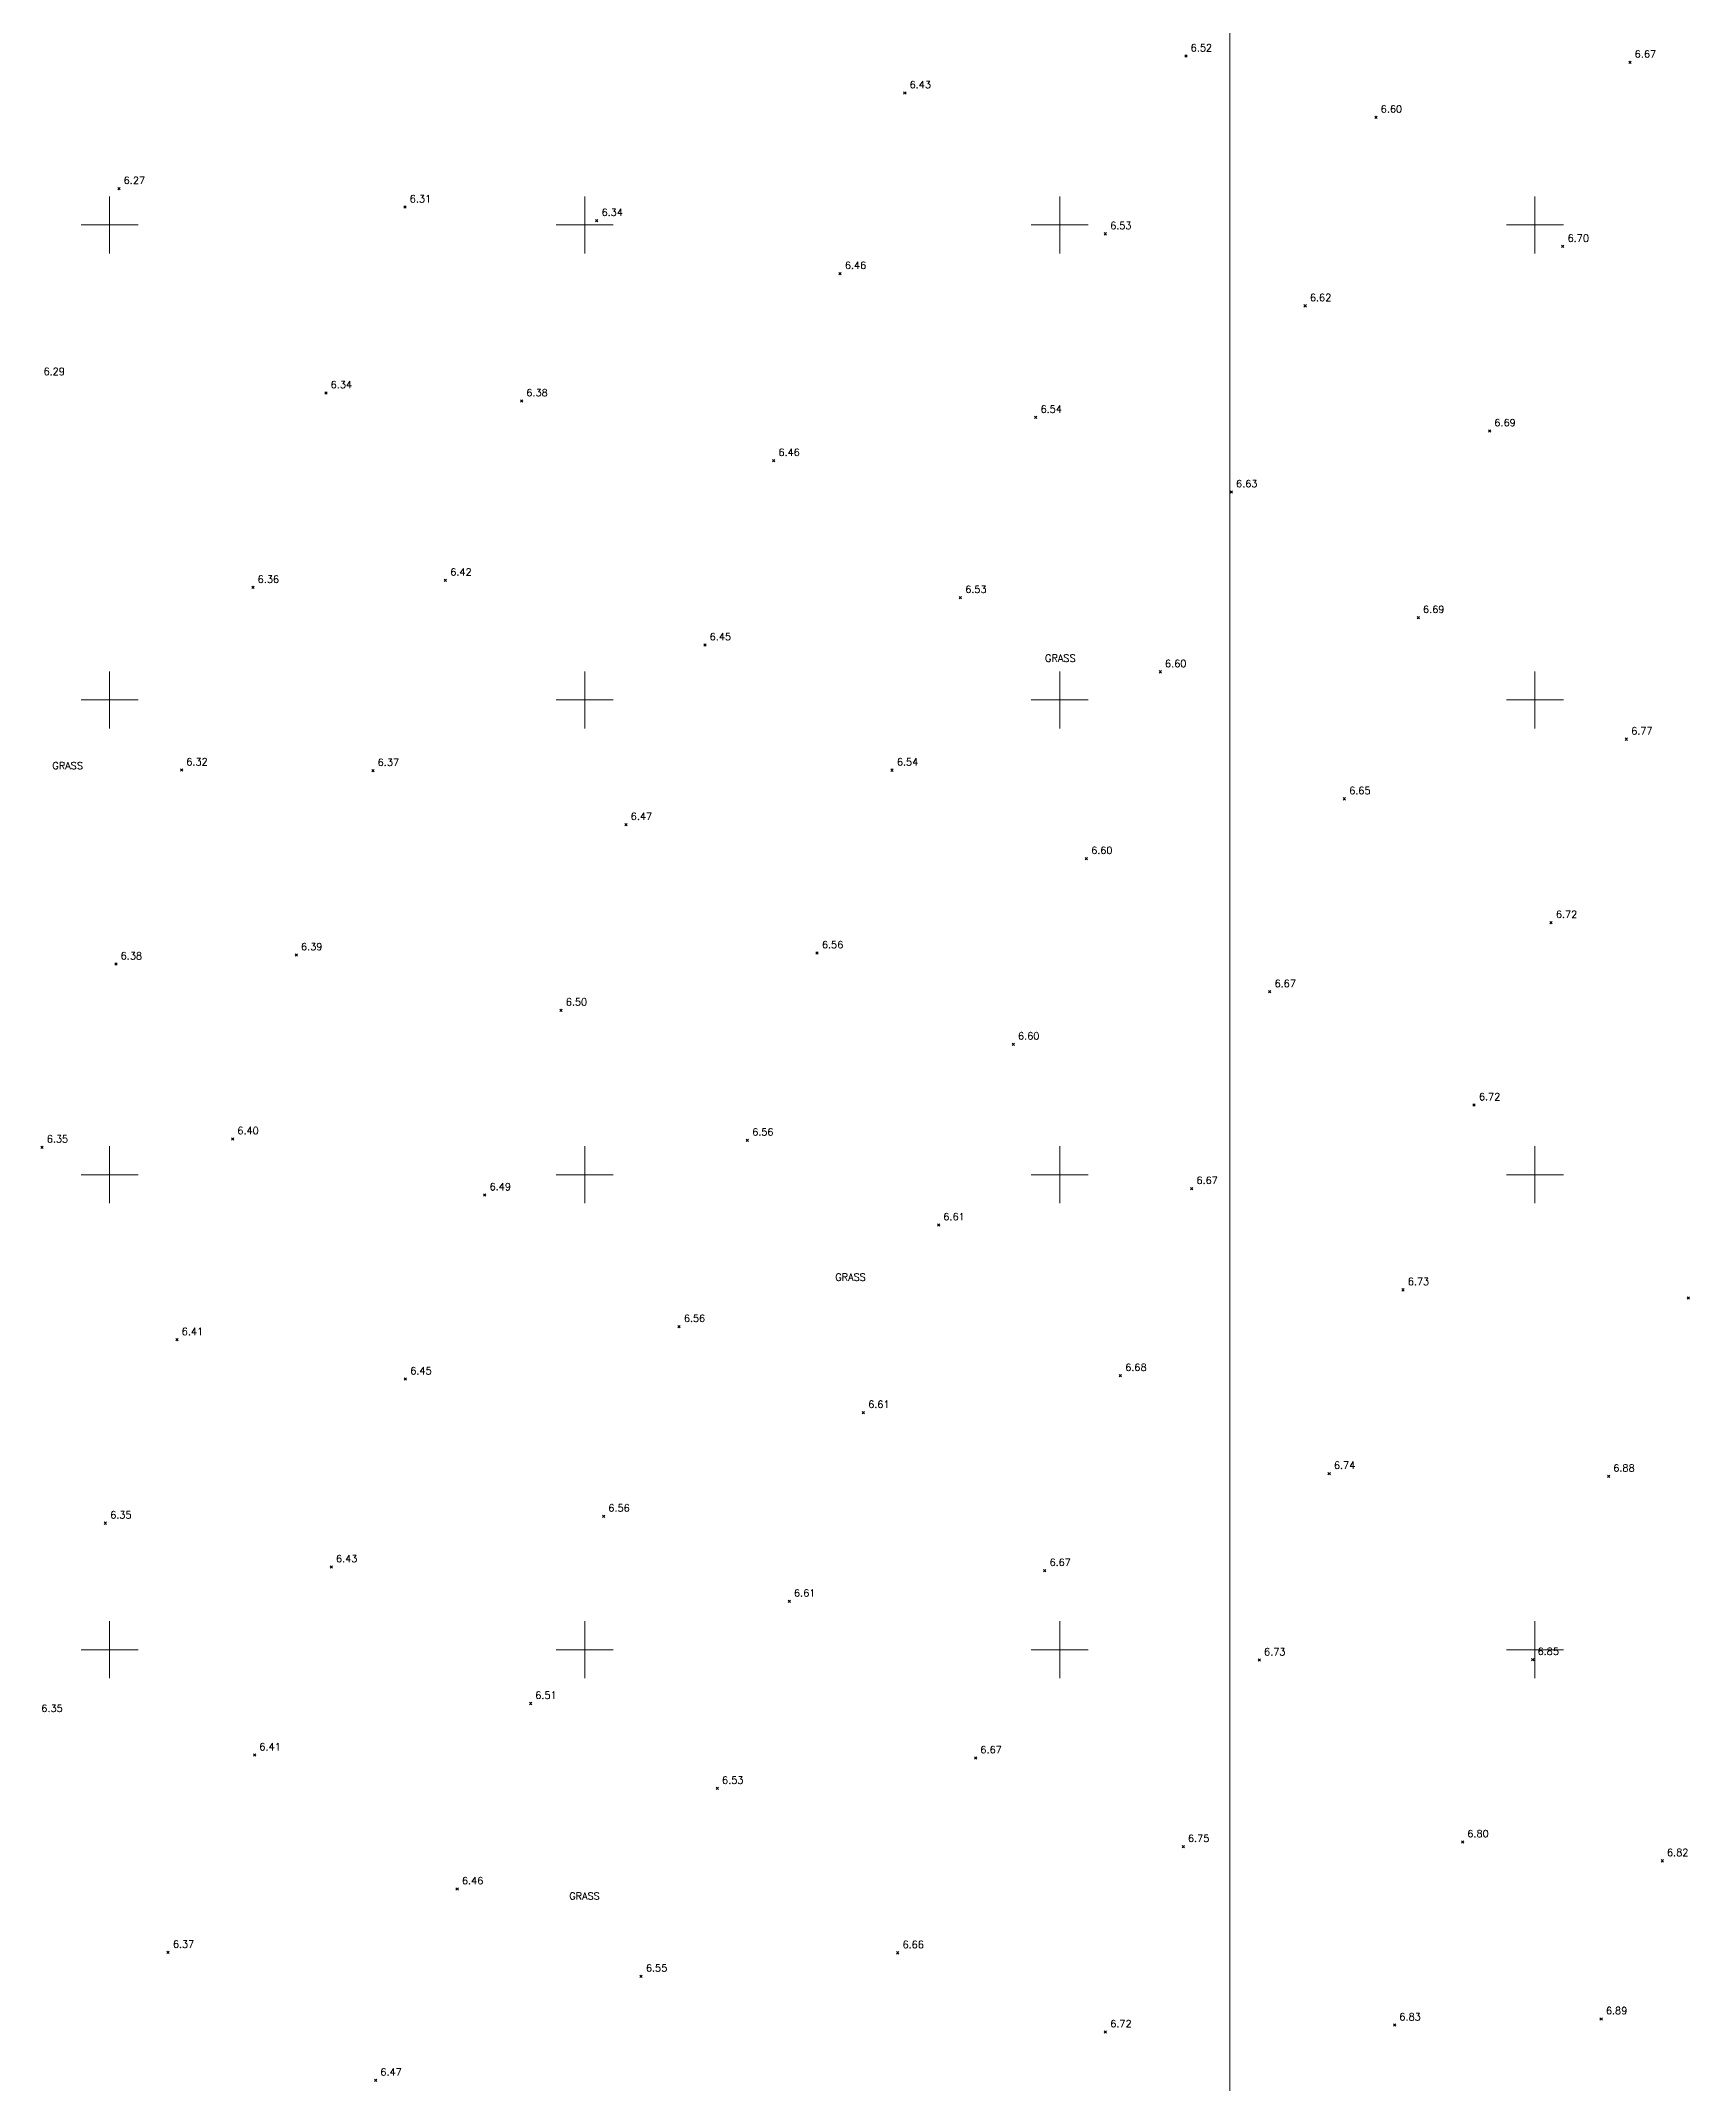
# Model space of a CAD drawing. Extents: x 521064 to 521635, y 174590 to 175241.
# Drawn here: x 521197.1 to 521266.7, y 174941.7 to 175027.8 of the extents above; entities that cross this region are included whole.
import ezdxf

# ---------------------------------------------------------------- set-up
doc = ezdxf.new("R2010")
doc.units = 0
doc.header["$PDMODE"] = 3
doc.header["$PDSIZE"] = 0.05
for name, color, linetype, lineweight in [('I031G_SURVEY-GRID', 7, 'CONTINUOUS', 18), ('I901G_TITLE-SHEET', 7, 'CONTINUOUS', 18), ('I910T_TXT-GEN-S', 7, 'CONTINUOUS', 13), ('I923G_SURVEY-POINT', 7, 'CONTINUOUS', 18), ('I923T_SURVEY-LEVEL', 7, 'CONTINUOUS', 13)]:
    doc.layers.add(name, color=color, linetype=linetype, lineweight=lineweight)
doc.styles.add('MONOTXT', font='simplex.shx')

msp = doc.modelspace()

# ---------------------------------------------------------------- linework, layer by layer
at = {"layer": 'I031G_SURVEY-GRID'}
for p, q in [((521200, 175021.2), (521200, 175018.8)), ((521220, 175021.2), (521220, 175018.8)), ((521240, 175021.2), (521240, 175018.8)), ((521260, 175021.2), (521260, 175018.8)), ((521198.8, 175020), (521201.2, 175020)), ((521218.8, 175020), (521221.2, 175020)), ((521238.8, 175020), (521241.2, 175020)), ((521258.8, 175020), (521261.2, 175020)), ((521200, 175001.2), (521200, 174998.8)), ((521220, 175001.2), (521220, 174998.8)), ((521240, 175001.2), (521240, 174998.8)), ((521260, 175001.2), (521260, 174998.8)), ((521198.8, 175000), (521201.2, 175000)), ((521218.8, 175000), (521221.2, 175000)), ((521238.8, 175000), (521241.2, 175000)), ((521258.8, 175000), (521261.2, 175000)), ((521200, 174981.2), (521200, 174978.8)), ((521220, 174981.2), (521220, 174978.8)), ((521240, 174981.2), (521240, 174978.8)), ((521260, 174981.2), (521260, 174978.8)), ((521198.8, 174980), (521201.2, 174980)), ((521218.8, 174980), (521221.2, 174980)), ((521238.8, 174980), (521241.2, 174980)), ((521258.8, 174980), (521261.2, 174980)), ((521200, 174961.2), (521200, 174958.8)), ((521220, 174961.2), (521220, 174958.8)), ((521240, 174961.2), (521240, 174958.8)), ((521260, 174961.2), (521260, 174958.8)), ((521198.8, 174960), (521201.2, 174960)), ((521218.8, 174960), (521221.2, 174960)), ((521238.8, 174960), (521241.2, 174960)), ((521258.8, 174960), (521261.2, 174960))]:
    msp.add_line(p, q, dxfattribs=at)
at = {"layer": 'I901G_TITLE-SHEET'}
msp.add_lwpolyline([(521455.762, 174908.628), (521247.162, 174908.628), (521247.162, 175072.828), (521455.762, 175072.828)], close=True, dxfattribs=at)
at = {"layer": 'I923G_SURVEY-POINT'}
for p in [(521245.311, 175027.109, 6.517), (521264.002, 175026.85, 6.671), (521233.475, 175025.556, 6.435), (521253.311, 175024.529, 6.597), (521200.389, 175021.528, 6.274), (521212.434, 175020.749, 6.306), (521220.508, 175020.177, 6.338), (521241.92, 175019.624, 6.528), (521261.175, 175019.093, 6.701), (521230.751, 175017.95, 6.463), (521250.329, 175016.593, 6.623), (521209.105, 175012.919, 6.343), (521217.343, 175012.589, 6.384), (521238.989, 175011.893, 6.545), (521258.095, 175011.326, 6.689), (521227.956, 175010.075, 6.455), (521247.221, 175008.754, 6.628), (521206.033, 175004.733, 6.362), (521214.137, 175005.037, 6.418), (521235.817, 175004.302, 6.528), (521255.092, 175003.458, 6.685), (521225.06, 175002.31, 6.452), (521244.23, 175001.18, 6.601), (521263.854, 174998.345, 6.767), (521203.027, 174997.041, 6.322), (521211.082, 174997.017, 6.369), (521232.941, 174997.039, 6.537), (521251.982, 174995.832, 6.647), (521221.738, 174994.748, 6.465), (521241.12, 174993.318, 6.602), (521260.682, 174990.619, 6.721), (521207.856, 174989.257, 6.389), (521229.784, 174989.342, 6.557), (521200.263, 174988.872, 6.381), (521248.84, 174987.706, 6.673), (521219.003, 174986.932, 6.497), (521238.04, 174985.5, 6.605), (521257.442, 174982.936, 6.719), (521205.177, 174981.514, 6.405), (521226.848, 174981.455, 6.555), (521197.154, 174981.163, 6.346), (521215.793, 174979.146, 6.492), (521245.553, 174979.415, 6.673), (521234.896, 174977.883, 6.607), (521254.45, 174975.157, 6.729), (521266.46, 174974.813, 6.869), (521202.836, 174973.052, 6.409), (521223.972, 174973.61, 6.561), (521212.453, 174971.397, 6.449), (521242.553, 174971.541, 6.68), (521231.732, 174969.989, 6.614), (521251.339, 174967.421, 6.735), (521263.1, 174967.302, 6.877), (521199.823, 174965.33, 6.347), (521220.794, 174965.624, 6.56), (521209.329, 174963.486, 6.428), (521239.365, 174963.331, 6.673), (521228.61, 174962.043, 6.606), (521248.4, 174959.564, 6.734), (521259.913, 174959.584, 6.853), (521217.719, 174957.736, 6.508), (521206.103, 174955.565, 6.409), (521236.457, 174955.442, 6.667), (521225.582, 174954.16, 6.526), (521245.194, 174951.711, 6.752), (521256.955, 174951.909, 6.804), (521265.361, 174951.112, 6.822), (521214.629, 174949.922, 6.465), (521202.461, 174947.253, 6.374), (521233.178, 174947.237, 6.656), (521222.374, 174946.25, 6.552), (521241.922, 174943.908, 6.719), (521254.094, 174944.193, 6.826), (521262.79, 174944.456, 6.895), (521211.199, 174941.873, 6.467)]:
    msp.add_point(p, dxfattribs=at)

# ---------------------------------------------------------------- texts
at = {"layer": 'I910T_TXT-GEN-S', "style": 'MONOTXT'}
for p in [(521239.38, 175001.606), (521197.59, 174997.082), (521230.548, 174975.541), (521219.347, 174949.477)]:
    msp.add_text('GRASS', height=0.3, dxfattribs=at).set_placement(p)
at = {"layer": 'I923T_SURVEY-LEVEL', "style": 'MONOTXT'}
for s, p in [('6.52', (521245.511, 175027.309, 6.517)), ('6.67', (521264.202, 175027.05, 6.671)), ('6.43', (521233.675, 175025.756, 6.435)), ('6.60', (521253.511, 175024.729, 6.597)), ('6.27', (521200.589, 175021.728, 6.274)), ('6.31', (521212.634, 175020.949, 6.306)), ('6.34', (521220.708, 175020.377, 6.338)), ('6.53', (521242.12, 175019.824, 6.528)), ('6.70', (521261.375, 175019.293, 6.701)), ('6.46', (521230.951, 175018.15, 6.463)), ('6.62', (521250.529, 175016.793, 6.623)), ('6.29', (521197.215, 175013.679, 6.287)), ('6.34', (521209.305, 175013.119, 6.343)), ('6.38', (521217.543, 175012.789, 6.384)), ('6.54', (521239.189, 175012.093, 6.545)), ('6.69', (521258.295, 175011.525, 6.689)), ('6.46', (521228.156, 175010.275, 6.455)), ('6.63', (521247.421, 175008.954, 6.628)), ('6.36', (521206.233, 175004.932, 6.362)), ('6.42', (521214.337, 175005.237, 6.418)), ('6.53', (521236.017, 175004.502, 6.528)), ('6.69', (521255.292, 175003.658, 6.685)), ('6.45', (521225.26, 175002.51, 6.452)), ('6.60', (521244.43, 175001.38, 6.601)), ('6.77', (521264.054, 174998.545, 6.767)), ('6.32', (521203.227, 174997.241, 6.322)), ('6.37', (521211.282, 174997.217, 6.369)), ('6.54', (521233.141, 174997.239, 6.537)), ('6.65', (521252.182, 174996.032, 6.647)), ('6.47', (521221.938, 174994.948, 6.465)), ('6.60', (521241.32, 174993.518, 6.602)), ('6.72', (521260.882, 174990.819, 6.721)), ('6.38', (521200.463, 174989.072, 6.381)), ('6.39', (521208.056, 174989.457, 6.389)), ('6.56', (521229.984, 174989.542, 6.557)), ('6.67', (521249.04, 174987.906, 6.673)), ('6.50', (521219.203, 174987.132, 6.497)), ('6.60', (521238.24, 174985.7, 6.605)), ('6.72', (521257.642, 174983.136, 6.719)), ('6.35', (521197.354, 174981.363, 6.346)), ('6.40', (521205.378, 174981.714, 6.405)), ('6.56', (521227.048, 174981.655, 6.555)), ('6.67', (521245.753, 174979.615, 6.673)), ('6.49', (521215.993, 174979.346, 6.492)), ('6.61', (521235.096, 174978.083, 6.607)), ('6.73', (521254.65, 174975.357, 6.729)), ('6.56', (521224.172, 174973.81, 6.561)), ('6.41', (521203.036, 174973.252, 6.409)), ('6.68', (521242.753, 174971.741, 6.68)), ('6.45', (521212.653, 174971.597, 6.449)), ('6.61', (521231.932, 174970.189, 6.614)), ('6.74', (521251.539, 174967.621, 6.735)), ('6.88', (521263.3, 174967.502, 6.877)), ('6.56', (521220.994, 174965.824, 6.56)), ('6.35', (521200.023, 174965.53, 6.347)), ('6.43', (521209.529, 174963.686, 6.428)), ('6.67', (521239.565, 174963.531, 6.673)), ('6.61', (521228.809, 174962.243, 6.606)), ('6.73', (521248.6, 174959.764, 6.734)), ('6.85', (521260.113, 174959.783, 6.853)), ('6.35', (521197.124, 174957.384, 6.346)), ('6.51', (521217.919, 174957.936, 6.508)), ('6.41', (521206.303, 174955.764, 6.409)), ('6.67', (521236.657, 174955.642, 6.667)), ('6.53', (521225.782, 174954.359, 6.526)), ('6.80', (521257.155, 174952.109, 6.804)), ('6.75', (521245.394, 174951.911, 6.752)), ('6.82', (521265.561, 174951.312, 6.822)), ('6.46', (521214.829, 174950.122, 6.465)), ('6.37', (521202.661, 174947.453, 6.374)), ('6.66', (521233.378, 174947.437, 6.656)), ('6.55', (521222.574, 174946.45, 6.552)), ('6.83', (521254.294, 174944.393, 6.826)), ('6.89', (521262.99, 174944.656, 6.895)), ('6.72', (521242.122, 174944.108, 6.719)), ('6.47', (521211.399, 174942.073, 6.467))]:
    msp.add_text(s, height=0.3, dxfattribs=at).set_placement(p)

doc.saveas('drawing.dxf')
